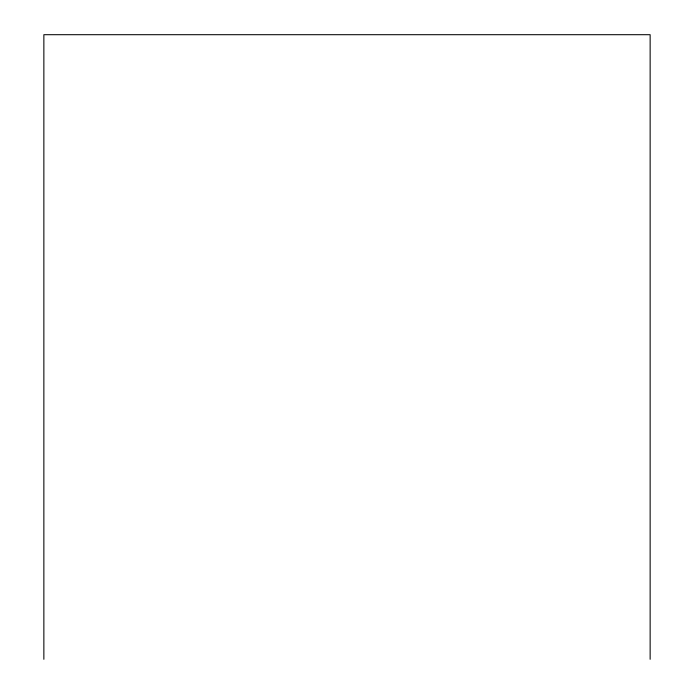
<?xml version="1.0" encoding="UTF-8"?>
<svg xmlns="http://www.w3.org/2000/svg" width="694" height="694" viewBox="0 0 694 694"><rect width="100%" height="100%" fill="white"/><g stroke="black" fill="none" stroke-linecap="round" stroke-linejoin="round"><path stroke-width="1.04" d="M650.139 659.3L650.139 34.7L43.861 34.7L43.861 659.3"/></g></svg>
